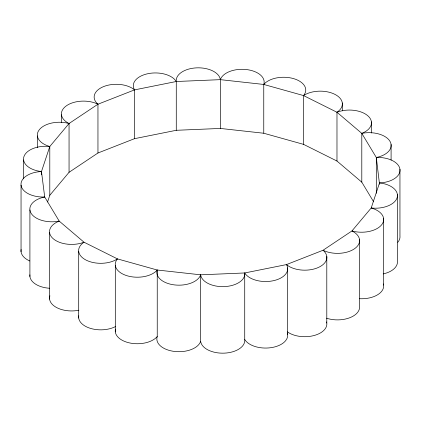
<?xml version="1.0" encoding="UTF-8"?>
<svg xmlns="http://www.w3.org/2000/svg" width="421" height="421" viewBox="0 0 421 421"><rect width="100%" height="100%" fill="white"/><g stroke="black" fill="none" stroke-linecap="round" stroke-linejoin="round"><path stroke-width="0.63" d="M41.484 174.799L41.484 171.547L49.794 146.487L69.055 123.516L97.956 104.213L134.525 89.884L176.273 81.506L220.351 79.653L263.762 84.453L303.541 95.572L336.979 112.26L361.797 133.373L376.306 157.475L379.516 184.224M47.568 201.996L49.794 195.276L49.794 146.487A22.097 12.756 0 0 1 39.537 129.442A22.097 12.756 0 0 1 69.055 123.516A22.097 12.756 0 0 1 66.786 105.524A22.097 12.756 0 0 1 97.956 104.213A22.097 12.756 0 0 1 103.834 86.494A22.097 12.756 0 0 1 134.525 89.884A22.097 12.756 0 0 1 148.145 73.643A22.097 12.756 0 0 1 176.273 81.506A22.097 12.756 0 0 1 196.707 67.855A22.097 12.756 0 0 1 220.351 79.653A22.097 12.756 0 0 1 246.211 69.523A22.097 12.756 0 0 1 263.762 84.453L263.762 133.241L303.541 144.361L336.979 161.048L361.797 182.161L373.606 201.78M263.762 84.453A22.097 12.756 0 0 1 293.284 78.532A22.097 12.756 0 0 1 303.541 95.572A22.097 12.756 0 0 1 334.711 94.262A22.097 12.756 0 0 1 336.979 112.26A22.097 12.756 0 0 1 367.675 115.649A22.097 12.756 0 0 1 361.797 133.373A22.097 12.756 0 0 1 389.925 141.235A22.097 12.756 0 0 1 376.306 157.475A22.097 12.756 0 0 1 399.95 169.274A22.097 12.756 0 0 1 379.516 182.925L371.206 207.985L351.945 230.95L323.044 250.258L286.475 264.588L244.727 272.961L200.649 274.813L157.238 270.019L117.459 258.899L84.021 242.212L59.203 221.099L44.694 196.996L41.484 171.547A22.097 12.756 0 0 1 23.934 156.617A22.097 12.756 0 0 1 49.794 146.487M49.794 195.276L69.055 172.305L97.956 153.002L134.525 138.672L176.273 130.294L220.351 128.442L263.762 133.241M399.95 169.274L399.95 235.802A22.097 12.756 0 0 1 397.798 242.291M397.398 194.528L397.398 261.057A22.097 12.756 0 0 1 383.215 273.908M391.093 144.498L391.093 160.154M383.615 218.541L383.615 285.075M376.306 157.475L376.306 193.255M371.427 121.89L371.427 132.978M361.797 133.373L361.797 182.161M359.534 239.681L359.534 306.209A22.097 12.756 0 0 1 349.298 317.918A22.097 12.756 0 0 1 326.591 318.229M342.299 102.987L342.299 110.818M336.979 112.26L336.979 161.048M326.796 256.494L326.796 323.023M303.541 95.572L303.541 144.361M287.638 267.845L287.638 334.379M379.516 182.925A22.097 12.756 0 0 1 397.066 197.854A22.097 12.756 0 0 1 371.206 207.985A22.097 12.756 0 0 1 381.463 225.03A22.097 12.756 0 0 1 351.945 230.95A22.097 12.756 0 0 1 354.214 248.948A22.097 12.756 0 0 1 323.044 250.258A22.097 12.756 0 0 1 317.166 267.977A22.097 12.756 0 0 1 286.475 264.588A22.097 12.756 0 0 1 272.855 280.823A22.097 12.756 0 0 1 244.727 272.961L244.727 339.494A22.097 12.756 0 0 1 224.293 353.145A22.097 12.756 0 0 1 200.649 341.347A22.097 12.756 0 0 1 174.789 351.477A22.097 12.756 0 0 1 157.238 336.547L157.238 270.019A22.097 12.756 0 0 1 127.716 275.939A22.097 12.756 0 0 1 117.459 258.899A22.097 12.756 0 0 1 86.289 260.204A22.097 12.756 0 0 1 84.021 242.212A22.097 12.756 0 0 1 53.325 238.818A22.097 12.756 0 0 1 59.203 221.099A22.097 12.756 0 0 1 31.075 213.236A22.097 12.756 0 0 1 44.694 196.996A22.097 12.756 0 0 1 21.05 185.198L21.05 251.726M220.351 79.653L220.351 128.442M157.238 270.019A22.097 12.756 0 0 0 174.789 284.949A22.097 12.756 0 0 0 200.649 274.813L200.649 341.347M176.273 81.506L176.273 130.294M134.525 89.884L134.525 138.672M115.307 265.383L115.307 331.911M97.956 104.213L97.956 153.002M78.701 251.479L78.701 318.013M69.055 123.516L69.055 172.305M61.466 114.791L61.466 122.622M49.573 232.581L49.573 299.11M37.385 135.925L37.385 147.666M29.907 209.974L29.907 276.502M23.602 159.943L23.602 178.857M115.428 326.617A22.097 12.756 0 0 1 90.678 328.443A22.097 12.756 0 0 1 78.759 315.782M157.238 336.547A22.097 12.756 0 0 1 130.852 343.183A22.097 12.756 0 0 1 115.486 329.133M287.417 333.274A22.097 12.756 0 0 1 271.003 347.672A22.097 12.756 0 0 1 244.727 339.494M326.575 321.923A22.097 12.756 0 0 1 313.671 335.626A22.097 12.756 0 0 1 287.448 331.88M78.864 310.235A22.097 12.756 0 0 1 49.91 295.784M383.389 283.97A22.097 12.756 0 0 1 359.323 298.689M29.759 260.978A22.097 12.756 0 0 1 21.108 249.5M49.694 288.269A22.097 12.756 0 0 1 29.886 274.834M21.05 185.198A22.097 12.756 0 0 1 41.484 171.547M244.727 272.961A22.097 12.756 0 0 1 224.293 286.612A22.097 12.756 0 0 1 200.649 274.813"/></g></svg>
